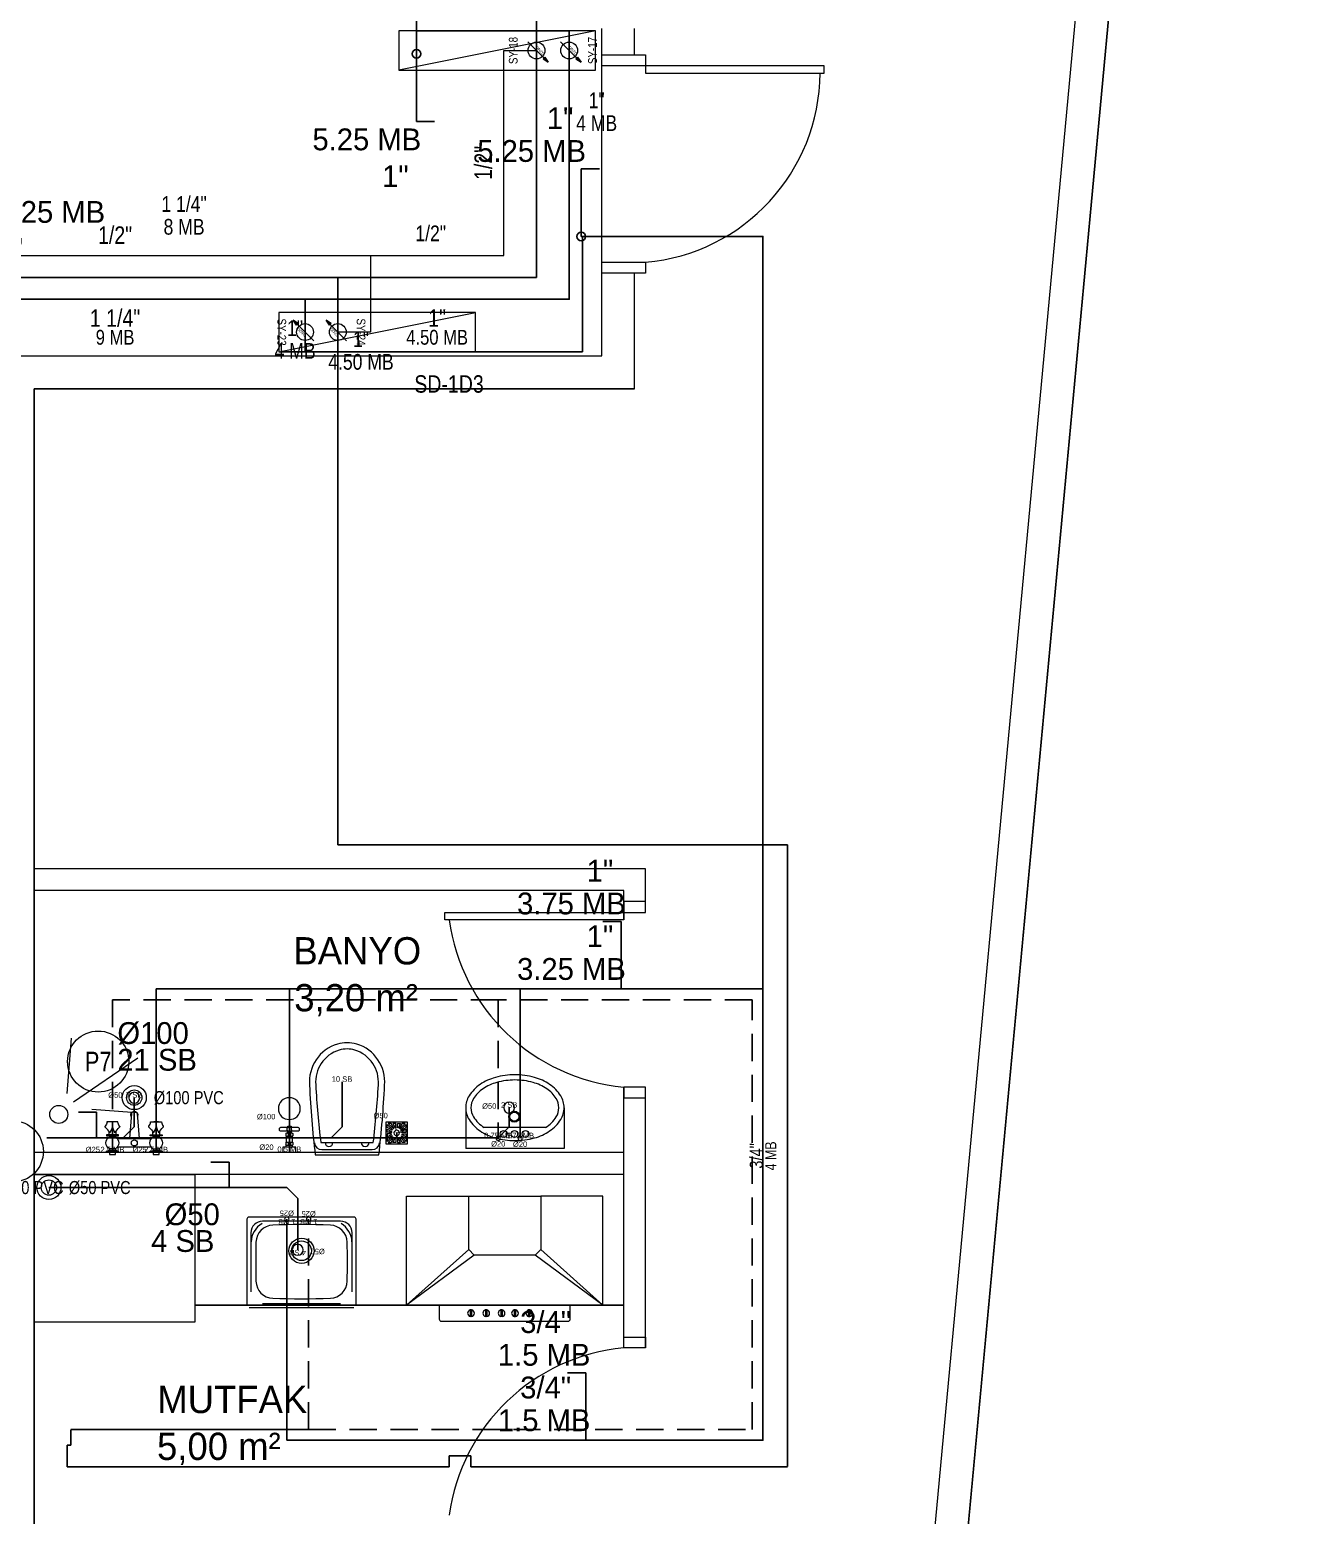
# Model space of a CAD drawing. Header units: centimetres. Extents: x 247996 to 315152, y -468471 to -440326.
# Drawn here: x 255921 to 256500, y -444762 to -444081 of the extents above; entities that cross this region are included whole.
import ezdxf
from ezdxf.enums import TextEntityAlignment as Align

# ---------------------------------------------------------------- set-up
doc = ezdxf.new("R2010")
doc.units = ezdxf.units.CM
doc.linetypes.add('0', pattern=[500, 500])
doc.linetypes.add('BASMA HATTI', pattern=[0.375, 0.25, -0.125])
for name, color, linetype in [('SCOTT-MD-YUK-BIRIMI', 7, 'CONTINUOUS'), ('SCOTT-MKDU0', 50, 'CONTINUOUS'), ('SCOTT-MTY-PISSU-KOLON', 211, 'Continuous'), ('SCOTT-MTY-PISSU-KOLONNO', 211, 'Continuous'), ('SCOTT-MTY-SAYAC', 3, 'Continuous'), ('SCOTT-MTY-SIRKULASYON-BORU', 31, 'Continuous'), ('SCOTT-MTY-TEFRIS', 15, 'CONTINUOUS'), ('SCOTT-MTY-VANA', 1, 'Continuous'), ('SCOTT-MTY-YUK-BIRIMI', 7, 'CONTINUOUS')]:
    doc.layers.add(name, color=color, linetype=linetype)
for name, color, linetype, lineweight in [('SCOTT-MTY-PISSU-BORU-TAVANDAN', 6, 'PISSU HATTI', 30), ('SCOTT-MTY-PISSU-CAP', 211, 'CONTINUOUS', 30), ('SCOTT-MTY-SICAKSU-BORU', 1, 'BASMA HATTI', 30), ('SCOTT-MTY-SOGUKSU-BORU', 5, '0', 30), ('SCOTT-MTY-TEMIZSU-CAP', 101, 'CONTINUOUS', 30)]:
    doc.layers.add(name, color=color, linetype=linetype, lineweight=lineweight)
doc.styles.add('CAP', font='wturkce.SHX', dxfattribs={"width": 0.65})
doc.styles.add('MtXpl_Comic_Sans_MS', font='comic.ttf')
doc.styles.add('MTY_CAP', font='wturkce.SHX', dxfattribs={"width": 0.65})
doc.styles.add('ROTAS', font='arial.ttf')
doc.linetypes.add('PISSU HATTI', pattern='A,0.5,0.5,["(",Standard,S=0.1,R=0,X=-0.01,Y=-0.036],-0.05', length=0.9)

# ---------------------------------------------------------------- blocks, each defined once
blk = doc.blocks.new('T-DOLAP')
blk.add_line((-45, -9), (45, 9))
blk.add_lwpolyline([(-45, -9), (45, -9), (45, 9), (-45, 9)], close=True)
blk = doc.blocks.new('MTY-SU SAYACI')
at = {"layer": 'SCOTT-MTY-VANA'}
blk.add_hatch(color=256, dxfattribs=at).paths.add_polyline_path([(9.8, 9.8), (5.6, 7), (7, 5.6)])
for p, q in [((-7.3, -7.3), (6.3, 6.3)), ((5.6, 7), (9.8, 9.8)), ((7, 5.6), (5.6, 7)), ((7, 5.6), (9.8, 9.8))]:
    blk.add_line(p, q, dxfattribs=at)
blk.add_circle((0, 0), 7, dxfattribs=at)
blk.add_attdef('CAP', (-2.3, -1.2), '', height=2.5, rotation=45, dxfattribs=at)
blk = doc.blocks.new('T-KOLON-P')
for radius in [5.5, 3.5]:
    blk.add_circle((0, 0), radius)
blk = doc.blocks.new('SUZGEC1')
at = {"layer": 'SCOTT-MTY-TEFRIS'}
blk.add_lwpolyline([(-5, -5), (-5, 5), (5, 5), (5, -5)], close=True, dxfattribs=at)
for points in [[(-4.33, 3.86), (-1.99, 1.52, 0.029484), (-2.15, 1.27), (-4.33, 2.48)], [(-2.48, 0.33), (-4.33, 0.33), (-4.33, 1.72), (-2.41, 0.65, 0.032775)], [(-3.86, 4.33), (-2.48, 4.33), (-1.27, 2.15, 0.029484), (-1.52, 1.99)], [(-0.65, 2.41, -0.032775), (-0.33, 2.48), (-0.33, 4.33), (-1.72, 4.33)], [(0.33, 2.48), (0.33, 4.33), (1.72, 4.33), (0.65, 2.41, 0.032775)], [(1.27, 2.15), (2.48, 4.33), (3.86, 4.33), (1.52, 1.99, 0.029484)], [(4.33, 3.86), (1.99, 1.52, -0.029484), (2.15, 1.27), (4.33, 2.48)], [(4.33, 0.33), (4.33, 1.72), (2.41, 0.65, -0.032775), (2.48, 0.33)], [(-2.48, -0.33), (-4.33, -0.33), (-4.33, -1.72), (-2.41, -0.65, -0.032775)], [(-4.33, -3.86), (-1.99, -1.52, -0.029484), (-2.15, -1.27), (-4.33, -2.48)], [(-3.86, -4.33), (-2.48, -4.33), (-1.27, -2.15, -0.029484), (-1.52, -1.99)], [(-0.33, -4.33), (-1.72, -4.33), (-0.65, -2.41, 0.032775), (-0.33, -2.48)], [(0.33, -2.48), (0.33, -4.33), (1.72, -4.33), (0.65, -2.41, -0.032775)], [(2.48, -4.33), (1.27, -2.15, 0.029484), (1.52, -1.99), (3.86, -4.33)], [(4.33, -2.48), (4.33, -3.86), (1.99, -1.52, 0.029484), (2.15, -1.27)], [(4.33, -0.33), (4.33, -1.72), (2.41, -0.65, 0.032775), (2.48, -0.33)]]:
    blk.add_lwpolyline(points, format="xyb", close=True, dxfattribs=at)
blk.add_circle((0, 0), 1.25, dxfattribs=at)
at = {"layer": 'SCOTT-MD-YUK-BIRIMI', "color": 6, "style": 'CAP'}
blk.add_attdef('PSCP', (4.29, 6.72), '', height=2.5, dxfattribs=at)
blk.add_attdef('PS', text='', height=2.5, dxfattribs=at).set_placement((0, 0), align=Align.CENTER)
blk = doc.blocks.new('EVIYE1')
at = {"layer": 'SCOTT-MTY-TEFRIS', "color": 6}
blk.add_circle((0, 15), 2.5, dxfattribs=at)
at = {"layer": 'SCOTT-MTY-TEFRIS', "color": 3, "ltscale": 10}
blk.add_circle((-5, 1), 1, dxfattribs=at)
at = {"layer": 'SCOTT-MTY-TEFRIS', "color": 1, "ltscale": 10}
blk.add_circle((5, 1), 1, dxfattribs=at)
at = {"layer": 'SCOTT-MD-YUK-BIRIMI', "color": 6, "style": 'CAP'}
blk.add_attdef('PS', text='', height=2.5, dxfattribs=at).set_placement((0, 15), align=Align.CENTER)
blk.add_attdef('PSCP', (6.08, 14.48), '', height=2.5, dxfattribs=at)
at = {"layer": 'SCOTT-MD-YUK-BIRIMI', "color": 3, "style": 'CAP'}
for tag, p in [('SO', (-5, 1)), ('SOCP', (-5, -2.99))]:
    blk.add_attdef(tag, text='', height=2.5, dxfattribs=at).set_placement(p, align=Align.CENTER)
at = {"layer": 'SCOTT-MD-YUK-BIRIMI', "color": 1, "style": 'CAP'}
for tag, p in [('SC', (5, 1)), ('SCCP', (5, -2.8))]:
    blk.add_attdef(tag, text='', height=2.5, dxfattribs=at).set_placement(p, align=Align.CENTER)
blk = doc.blocks.new('KLOZET1')
at = {"layer": 'SCOTT-MTY-TEFRIS', "color": 15}
blk.add_lwpolyline([(-3.88, 11.44, 0.414214), (-4.52, 10.8), (-4.52, 10.3, 0.414214), (-3.88, 9.66), (3.88, 9.66, 0.414214), (4.52, 10.3), (4.52, 10.8, 0.414214), (3.88, 11.44)], format="xyb", close=True, dxfattribs=at)
for points in [[(-1.61, 8.64), (-1.61, 7.54)], [(-1.21, 7.21), (-1.21, 4.8)], [(1.13, 8.88), (-1.06, 8.88)], [(-1.06, 7.3), (1.13, 7.3)], [(-0.51, 8.64), (-0.51, 7.54)], [(0.58, 8.64), (0.58, 7.54)], [(1.28, 4.8), (1.28, 5.24), (1.28, 7.21)], [(1.68, 8.64), (1.68, 7.54)], [(-1.61, 4.45), (-1.61, 3.35)], [(-1.35, 3.17), (-1.35, 2.32), (1.42, 2.32), (1.42, 3.17)], [(1.13, 4.69), (-1.06, 4.69)], [(-1.06, 3.11), (1.13, 3.11)], [(-0.51, 4.45), (-0.51, 3.35)], [(0.58, 4.45), (0.58, 3.35)], [(1.68, 4.45), (1.68, 3.35)]]:
    blk.add_lwpolyline(points, dxfattribs=at)
at = {"layer": 'SCOTT-MTY-TEFRIS', "color": 15, "elevation": 0}
for points in [[(-1, 10.3), (-1, 10.8, -0.414214), (-0.36, 11.44)], [(1, 10.3), (1, 10.8, 0.414214), (0.36, 11.44)]]:
    blk.add_lwpolyline(points, format="xyb", dxfattribs=at)
at = {"layer": 'SCOTT-MTY-TEFRIS', "color": 15}
for points in [[(-0.76, 11.45), (0.76, 11.45), (0.76, 11.98), (-0.76, 11.98)], [(-0.76, 8.88), (0.76, 8.88), (0.76, 9.66), (-0.76, 9.66)], [(3, 0), (-3, 0), (-3, 2.32), (3, 2.32)]]:
    blk.add_lwpolyline(points, close=True, dxfattribs=at)
at = {"layer": 'SCOTT-MTY-TEFRIS', "color": 6}
blk.add_circle((0, 20), 5, dxfattribs=at)
at = {"layer": 'SCOTT-MTY-TEFRIS', "color": 15}
for centre, radius, start, end in [((-1.06, 8.15), 0.734, 41.75917, 138.24096), ((-1.06, 8.03), 0.734, 221.7593, 318.24081), ((-0.36, 10.3, 0), 0.641, 179.99985, 270.00006), ((0.04, 8.15), 0.734, 41.75917, 138.24096), ((0.04, 8.03), 0.734, 221.7593, 318.24081), ((0.36, 10.3, 0), 0.641, 270.00006, 0), ((1.13, 8.15), 0.734, 41.75917, 138.24096), ((1.13, 8.03), 0.734, 221.7593, 318.24081), ((-1.06, 3.96), 0.734, 41.75917, 138.24096), ((-1.06, 3.84), 0.734, 221.7593, 318.24081), ((0.04, 3.96), 0.734, 41.75917, 138.24096), ((0.04, 3.84), 0.734, 221.7593, 318.24081), ((1.13, 3.96), 0.734, 41.75917, 138.24096), ((1.13, 3.84), 0.734, 221.7593, 318.24081)]:
    blk.add_arc(centre, radius, start, end, dxfattribs=at)
at = {"layer": 'SCOTT-MD-YUK-BIRIMI', "color": 6, "style": 'CAP'}
blk.add_attdef('PS', text='', height=2.5, dxfattribs=at).set_placement((0, 20), align=Align.CENTER)
blk.add_attdef('PSCP', (6.63, 15.09), '', height=2.5, dxfattribs=at)
at = {"layer": 'SCOTT-MD-YUK-BIRIMI', "color": 3, "style": 'CAP'}
blk.add_attdef('SO', text='', height=2.5, dxfattribs=at).set_placement((0, 0.13), align=Align.CENTER)
blk.add_attdef('SOCP', (7.43, 1.09), '', height=2.5, dxfattribs=at)
blk = doc.blocks.new('LAVABO1')
at = {"layer": 'SCOTT-MTY-TEFRIS', "color": 6}
blk.add_circle((0, 15), 2.5, dxfattribs=at)
at = {"layer": 'SCOTT-MTY-TEFRIS', "color": 3, "ltscale": 10}
blk.add_circle((-5, 1), 1, dxfattribs=at)
at = {"layer": 'SCOTT-MTY-TEFRIS', "color": 1, "ltscale": 10}
blk.add_circle((5, 1), 1, dxfattribs=at)
at = {"layer": 'SCOTT-MD-YUK-BIRIMI', "color": 6, "style": 'CAP'}
blk.add_attdef('PS', text='', height=2.5, dxfattribs=at).set_placement((0, 15), align=Align.CENTER)
blk.add_attdef('PSCP', (6.08, 14.48), '', height=2.5, dxfattribs=at)
at = {"layer": 'SCOTT-MD-YUK-BIRIMI', "color": 3, "style": 'CAP'}
for tag, p in [('SO', (-5, 1)), ('SOCP', (-5, -2.99))]:
    blk.add_attdef(tag, text='', height=2.5, dxfattribs=at).set_placement(p, align=Align.CENTER)
at = {"layer": 'SCOTT-MD-YUK-BIRIMI', "color": 1, "style": 'CAP'}
for tag, p in [('SC', (5, 1)), ('SCCP', (5, -2.8))]:
    blk.add_attdef(tag, text='', height=2.5, dxfattribs=at).set_placement(p, align=Align.CENTER)
blk = doc.blocks.new('DUS TEKNESI1')
at = {"layer": 'SCOTT-MTY-TEFRIS'}
for points in [[(-10, 13.89), (-10, 12.2, -0.146062), (-11.33, 8.88, 0.113221), (-13.28, 11.48, -0.416893), (-13.31, 11.96)], [(-6.69, 11.96, -0.17585), (-7.51, 13.89), (-12.49, 13.89, -0.17585), (-13.31, 11.96)], [(0, 18.37), (-0.63, 18.37, 0.391322), (-1.29, 17.76), (-2.2, 6.27)], [(0, 18.37), (0.63, 18.37, -0.391322), (1.29, 17.76), (2.2, 6.27)], [(6.69, 11.96, 0.17585), (7.51, 13.89), (12.49, 13.89, 0.17585), (13.31, 11.96)], [(10, 13.89), (10, 12.2, 0.146062), (11.33, 8.88, -0.113221), (13.28, 11.48)], [(-8.61, 6.88, -0.601952), (-8.61, 1.65), (-8.61, 0.83)], [(8.61, 6.88, 0.601952), (8.61, 1.65), (11.39, 1.65, 0.601952), (11.39, 6.88)], [(-12.77, 0.5), (-12.77, 0), (-10, 0), (-7.23, 0), (-7.23, 0.5, 0.153746), (-12.77, 0.5), (-10, 0.5), (-7.23, 0.5)], [(12.77, 0.5), (12.77, 0), (10, 0), (7.23, 0), (7.23, 0.5, -0.153746), (12.77, 0.5), (10, 0.5), (7.23, 0.5)]]:
    blk.add_lwpolyline(points, format="xyb", dxfattribs=at)
for points in [[(-12.77, 7.51), (-10, 7.51), (-7.23, 7.51), (-7.23, 8.01), (-10, 8.01), (-12.77, 8.01)], [(12.77, 7.51), (10, 7.51), (7.23, 7.51), (7.23, 8.01), (10, 8.01), (12.77, 8.01)], [(-8.61, 0), (-8.61, -1.03), (-11.39, -1.03), (-11.39, 0)], [(11.39, 0), (11.39, -1.03), (8.61, -1.03), (8.61, 0)]]:
    blk.add_lwpolyline(points, close=True, dxfattribs=at)
for points in [[(-11.64, 9.5), (-11.64, 8.01)], [(-11.39, 7.51), (-11.39, 6.88), (-8.61, 6.88)], [(-8.61, 7.51), (-8.61, 6.88)], [(-8.36, 9.5), (-8.36, 8.01)], [(8.36, 9.5), (8.36, 8.01)], [(11.39, 7.51), (11.39, 6.88), (8.61, 6.88)], [(8.61, 7.51), (8.61, 6.88)], [(11.64, 9.5), (11.64, 8.01)], [(-8.61, 1.65), (-11.39, 1.65), (-11.39, 0.83)], [(7.82, 6.27), (-7.82, 6.27)], [(-7.82, 2.27), (7.82, 2.27)], [(8.61, 1.65), (8.61, 0.83)], [(11.39, 1.65), (11.39, 0.83)]]:
    blk.add_lwpolyline(points, dxfattribs=at)
at = {"layer": 'SCOTT-MTY-TEFRIS', "color": 6}
blk.add_circle((0, 25), 2.5, dxfattribs=at)
at = {"layer": 'SCOTT-MTY-TEFRIS'}
for centre, radius, start, end in [((-9.99, 2.25), 11.85, 79.4131, 100.58675), ((0, 17.2), 1.6, 330.69749, 209.30263), ((9.99, 2.25), 11.85, 79.4131, 100.58675), ((-10, 4.27), 2.96, 117.90841, 242.09186), ((-3.77, 12.76), 6.25, 185.20803, 218.44761), ((-2.03, 5.93), 7.27, 130.25508, 156.09376), ((-6.95, 11.74), 0.344, 310.56547, 41.0891), ((6.95, 11.74), 0.344, 138.91075, 229.43465), ((2.03, 5.93), 7.27, 23.90632, 49.74465), ((3.77, 12.76), 6.25, 321.55251, 354.79208), ((13.05, 11.74), 0.344, 310.56547, 41.0891), ((0, 4.27), 1.37, 90.00021, 270.00006), ((0, 4.27), 1.37, 270.00006, 90.00021)]:
    blk.add_arc(centre, radius, start, end, dxfattribs=at)
at = {"layer": 'SCOTT-MD-YUK-BIRIMI', "color": 6, "style": 'CAP'}
blk.add_attdef('PS', text='', height=2.5, dxfattribs=at).set_placement((0, 25), align=Align.CENTER)
blk.add_attdef('PSCP', (5.6, 25), '', height=2.5, dxfattribs=at)
at = {"layer": 'SCOTT-MD-YUK-BIRIMI', "color": 3, "style": 'CAP'}
blk.add_attdef('SO', text='', height=2.5, dxfattribs=at).set_placement((-10, 0), align=Align.CENTER)
blk.add_attdef('SOCP', (-5.56, 0), '', height=2.5, dxfattribs=at)
at = {"layer": 'SCOTT-MD-YUK-BIRIMI', "color": 1, "style": 'CAP'}
blk.add_attdef('SC', text='', height=2.5, dxfattribs=at).set_placement((10, 0), align=Align.CENTER)
blk.add_attdef('SCCP', (15.92, 0), '', height=2.5, dxfattribs=at)
blk = doc.blocks.new('MTY-PIS SU CAP SB')
at = {"layer": 'SCOTT-MTY-PISSU-CAP'}
for p, q in [((0.833, 1.167), (0, 1.167)), ((0, 1.167), (0, 0))]:
    blk.add_line(p, q, dxfattribs=at)
at = {"layer": 'SCOTT-MTY-PISSU-CAP', "style": 'MTY_CAP', "width": 0.65}
blk.add_attdef('PSCP', text='', height=1, dxfattribs=at).set_placement((0.833, 1.79), align=Align.MIDDLE_LEFT)
at = {"layer": 'SCOTT-MTY-YUK-BIRIMI', "color": 211, "style": 'MTY_CAP', "width": 0.65}
blk.add_attdef('PS', text='', height=1, dxfattribs=at).set_placement((0.833, 0.566), align=Align.MIDDLE_LEFT)
blk = doc.blocks.new('MTY-TEMIZ SU CAP MB')
at = {"layer": 'SCOTT-MTY-TEMIZSU-CAP'}
for p, q in [((0.833, 3.096), (0, 3.096)), ((0, 3.096), (0, 0))]:
    blk.add_line(p, q, dxfattribs=at)
at = {"layer": 'SCOTT-MTY-TEMIZSU-CAP', "style": 'MTY_CAP', "width": 0.65}
for tag, p in [('SOCP', (0.833, 5.417)), ('SCCP', (0.833, 2.417))]:
    blk.add_attdef(tag, text='', height=1, dxfattribs=at).set_placement(p, align=Align.MIDDLE_LEFT)
at = {"layer": 'SCOTT-MTY-YUK-BIRIMI', "color": 101, "style": 'MTY_CAP', "width": 0.65}
for tag, p in [('SO', (0.833, 3.917)), ('SC', (0.833, 0.917))]:
    blk.add_attdef(tag, text='', height=1, dxfattribs=at).set_placement(p, align=Align.MIDDLE_LEFT)

msp = doc.modelspace()

# ---------------------------------------------------------------- linework, layer by layer
at = {"layer": 'SCOTT-MKDU0', "color": 8, "ltscale": 0.03}
for p, q in [((256112.81, -447327.49), (256500.06, -443160.12)), ((256500.06, -443160.12), (256112.81, -447327.49)), ((256385.49, -444230.95), (256485.05, -443159.51)), ((256182.95, -444098.04), (256182.95, -444080.95)), ((256182.95, -444230.95), (256182.95, -444080.95)), ((256197.95, -444093.04), (256197.95, -444080.95)), ((256182.95, -444230.95), (256182.95, -444188.04)), ((256197.95, -444245.95), (256197.95, -444193.04)), ((255058.88, -444230.95), (256182.95, -444230.95)), ((255592.95, -444230.95), (256182.95, -444230.95)), ((256296.68, -445186.67), (256385.49, -444230.95)), ((255922.95, -444245.95), (256197.95, -444245.95)), ((255922.95, -445186.67), (255922.95, -444245.95)), ((255922.95, -445186.67), (255922.95, -444245.95)), ((256197.95, -444245.95), (255922.95, -444245.95)), ((255922.95, -444465.95), (255922.95, -444245.95)), ((255922.95, -444355.95), (255922.95, -444245.95)), ((255922.95, -444245.95), (256032.95, -444245.95)), ((256197.95, -444245.95), (255922.95, -444245.95)), ((255922.95, -444245.95), (255922.95, -445186.67)), ((256182.95, -444245.95), (256197.95, -444245.95)), ((256202.95, -444465.95), (255922.95, -444465.95)), ((256202.95, -444485.95), (256202.95, -444465.95)), ((256192.95, -444475.95), (255922.95, -444475.95)), ((256192.95, -444489.26), (256192.95, -444475.95)), ((256192.95, -444489.26), (256192.95, -444475.95)), ((255938.13, -444568.87), (255940.09, -444543.5)), ((255940.92, -444572.76), (255970.49, -444552.56)), ((256192.95, -444685.49), (256192.95, -444565.95)), ((256192.95, -444585.95), (256192.95, -444565.95)), ((256202.95, -444685.49), (256202.95, -444565.95)), ((255949.34, -444576.01), (255967.71, -444577.43)), ((256120.6, -444575.41), (256120.6, -444594.06)), ((256165.63, -444575.41), (256165.63, -444594.06)), ((256157.17, -444584.43), (256129.06, -444584.43)), ((256192.95, -444595.95), (255922.95, -444595.95)), ((256165.63, -444594.06), (256120.6, -444594.06)), ((256192.95, -444605.95), (255922.95, -444605.95)), ((255922.95, -444605.95), (255996.57, -444605.95)), ((255922.95, -444673.64), (255922.95, -444605.95)), ((255996.57, -444605.95), (255996.57, -444673.64)), ((256093.46, -444615.96), (256121.96, -444615.96)), ((256093.46, -444665.96), (256093.46, -444615.96)), ((256183.46, -444615.96), (256154.96, -444615.96)), ((256183.46, -444665.96), (256183.46, -444615.96)), ((256020.4, -444626.55), (256020.4, -444665.97)), ((256069.4, -444625.55), (256021.4, -444625.55)), ((256063.25, -444627.4), (256027.55, -444627.4)), ((256070.4, -444665.97), (256070.4, -444626.55)), ((256022.25, -444632.7), (256022.25, -444659.82)), ((256068.55, -444659.82), (256068.55, -444632.7)), ((256093.46, -444665.96), (256121.96, -444640.46)), ((256124.46, -444642.96), (256093.46, -444665.96)), ((256183.46, -444665.96), (256152.46, -444642.96)), ((256154.96, -444640.46), (256183.46, -444665.96)), ((256027.55, -444665.12), (256063.25, -444665.12)), ((256192.95, -444665.95), (255996.57, -444665.95)), ((255996.57, -444665.95), (256192.95, -444665.95)), ((255996.57, -444665.95), (256192.95, -444665.95)), ((256021.4, -444666.97), (256069.4, -444666.97)), ((256093.46, -444665.96), (256183.46, -444665.96)), ((256108.47, -444665.96), (256108.47, -444672.26)), ((256122.67, -444668.01), (256122.67, -444670.59)), ((256123.29, -444668.01), (256122.67, -444668.01)), ((256122.67, -444670.59), (256122.67, -444671.1)), ((256123.29, -444671.1), (256122.67, -444671.1)), ((256123.29, -444668.01), (256123.29, -444670.59)), ((256123.29, -444670.59), (256123.29, -444671.09)), ((256129.67, -444668.01), (256129.67, -444670.59)), ((256130.28, -444668.01), (256129.67, -444668.01)), ((256129.67, -444670.59), (256129.67, -444671.1)), ((256130.28, -444671.1), (256129.67, -444671.1)), ((256130.28, -444668.01), (256130.28, -444670.59)), ((256130.28, -444670.59), (256130.28, -444671.09)), ((256136.66, -444668.01), (256136.66, -444670.59)), ((256137.28, -444668.01), (256136.66, -444668.01)), ((256136.66, -444670.59), (256136.66, -444671.1)), ((256137.28, -444671.1), (256136.66, -444671.1)), ((256137.28, -444668.01), (256137.28, -444670.59)), ((256137.28, -444670.59), (256137.28, -444671.1)), ((256142.81, -444668.01), (256142.81, -444670.59)), ((256143.43, -444668.01), (256142.81, -444668.01)), ((256142.81, -444670.59), (256142.81, -444671.1)), ((256142.81, -444671.1), (256143.43, -444671.1)), ((256143.43, -444668.01), (256143.43, -444670.59)), ((256143.43, -444670.59), (256143.43, -444671.1)), ((256149.39, -444668.01), (256149.39, -444670.59)), ((256150.01, -444668.01), (256149.39, -444668.01)), ((256149.39, -444670.59), (256149.39, -444671.1)), ((256149.39, -444671.1), (256150.01, -444671.1)), ((256150.01, -444668.01), (256150.01, -444670.59)), ((256150.01, -444670.59), (256150.01, -444671.1)), ((256168.47, -444672.26), (256168.47, -444665.96)), ((255996.57, -444673.64), (255922.95, -444673.64)), ((256109.47, -444673.26), (256167.47, -444673.26))]:
    msp.add_line(p, q, dxfattribs=at)
for points in [[(256182.95, -444098.04), (256182.95, -444093.04), (256202.95, -444093.04), (256202.95, -444098.04), (256182.95, -444098.04)], [(256182.95, -444098.04), (256182.95, -444093.04), (256202.95, -444093.04), (256202.95, -444098.04), (256182.95, -444098.04)], [(256182.95, -444098.04), (256182.95, -444093.04), (256202.95, -444093.04), (256202.95, -444098.04), (256182.95, -444098.04)], [(256182.95, -444193.04), (256182.95, -444188.04), (256202.95, -444188.04), (256202.95, -444193.04), (256182.95, -444193.04)], [(256182.95, -444193.04), (256182.95, -444188.04), (256202.95, -444188.04), (256202.95, -444193.04), (256182.95, -444193.04)], [(256182.95, -444193.04), (256182.95, -444188.04), (256202.95, -444188.04), (256202.95, -444193.04), (256182.95, -444193.04)], [(256202.95, -444485.95), (256202.95, -444480.95), (256192.95, -444480.95), (256192.95, -444485.95), (256202.95, -444485.95)], [(256202.95, -444570.95), (256202.95, -444565.95), (256192.95, -444565.95), (256192.95, -444570.95), (256202.95, -444570.95)], [(256202.95, -444680.49), (256202.95, -444685.49), (256192.95, -444685.49), (256192.95, -444680.49), (256202.95, -444680.49)]]:
    msp.add_lwpolyline(points, dxfattribs=at)
for points in [[(256202.95, -444098.04), (256202.95, -444101.36), (256284.82, -444101.36), (256284.82, -444098.04)], [(256202.95, -444098.04), (256202.95, -444101.36), (256284.82, -444101.36), (256284.82, -444098.04)], [(256202.95, -444098.04), (256202.95, -444101.36), (256284.82, -444101.36), (256284.82, -444098.04)], [(256192.95, -444485.95), (256192.95, -444489.26), (256111.08, -444489.26), (256111.08, -444485.95)]]:
    msp.add_lwpolyline(points, close=True, dxfattribs=at)
for points in [[(256080.83, -444596.99, 0.01664), (256083.45, -444565.15, 0.351622), (256070.66, -444546.24, 0.068714), (256066.24, -444545.63, 0.068714), (256061.82, -444546.24, 0.351622), (256049.03, -444565.15, 0.01664), (256051.65, -444596.99)], [(256078.26, -444591.42, 0.016866), (256080.57, -444564.96, 0.351778), (256069.85, -444549, 0.068022), (256066.24, -444548.51, 0.068022), (256062.63, -444549, 0.351778), (256051.91, -444564.96, 0.016866), (256054.22, -444591.42)]]:
    msp.add_lwpolyline(points, format="xyb", close=True, dxfattribs=at)
msp.add_lwpolyline([(256051.37, -444591.54, 0.389191), (256054.72, -444594.61), (256066.24, -444594.61), (256077.76, -444594.61, 0.389191), (256081.11, -444591.54, 0.389191)], format="xyb", dxfattribs=at)
for centre, radius in [((255934.22, -444578.52, 51), 4.14), ((256142.87, -444579.52), 2.52), ((256142.87, -444579.52), 2.12), ((256138, -444587.46), 1.56), ((256142.92, -444587.46), 1.56), ((256147.96, -444587.46), 1.56)]:
    msp.add_circle(centre, radius, dxfattribs=at)
for centre, radius, start, end in [((256195.29, -444100.79), 87.59, 275.01909, 359.63134), ((256195.29, -444100.79), 87.59, 275.01909, 359.63134), ((256195.29, -444100.79), 87.59, 275.01909, 359.63134), ((256201.18, -444477.38), 88.95, 187.67474, 264.69191), ((256140.6, -444584.74), 24.08, 105.51757, 123.83466), ((256143.12, -444593.79), 33.47, 90, 105.51757), ((256143.12, -444593.79), 31.07, 90, 105.51757), ((256143.12, -444593.79), 33.47, 74.48243, 90), ((256143.12, -444593.79), 31.07, 74.48243, 90), ((256145.63, -444584.74), 24.08, 56.16534, 74.48243), ((256130.93, -444575.41), 10.33, 148.28659, 180), ((256136.77, -444579.02), 17.19, 123.83466, 148.28659), ((256136.77, -444579.02), 14.8, 123.83466, 148.28659), ((256140.6, -444584.74), 21.68, 105.51757, 123.83466), ((256145.63, -444584.74), 21.68, 56.16534, 74.48243), ((256149.46, -444579.02), 14.8, 31.71341, 56.16534), ((256149.46, -444579.02), 17.19, 31.71341, 56.16534), ((256155.3, -444575.41), 10.33, 0, 31.71341), ((256130.93, -444575.41), 10.33, 180, 211.71341), ((256130.93, -444575.41), 7.93, 148.28659, 180), ((256130.93, -444575.41), 7.93, 180, 211.71341), ((256155.3, -444575.41), 7.93, 0, 31.71341), ((256155.3, -444575.41), 7.93, 328.28659, 0), ((256155.3, -444575.41), 10.33, 328.28659, 0), ((256136.77, -444571.8), 17.19, 211.71341, 236.16534), ((256136.77, -444571.8), 14.8, 211.71341, 238.62326), ((256149.46, -444571.8), 14.8, 301.37674, 328.28659), ((256149.46, -444571.8), 17.19, 303.83466, 328.28659), ((256140.6, -444566.08), 24.08, 236.16534, 254.48243), ((256143.12, -444557.03), 33.47, 254.48243, 270), ((256143.12, -444557.03), 33.47, 270, 285.51757), ((256145.63, -444566.08), 24.08, 285.51757, 303.83466), ((256057.94, -444591.42), 1.78, 180, 0), ((256074.54, -444591.42), 1.78, 180, 0), ((256123.01, -444669.57), 1.54, 102.62331, 257.3765), ((256123.01, -444669.57), 1.54, 280.53795, 79.42462), ((256130, -444669.57), 1.54, 102.62331, 257.3765), ((256130, -444669.57), 1.54, 280.53795, 79.42462), ((256136.99, -444669.57), 1.54, 102.62331, 257.3765), ((256136.99, -444669.57), 1.54, 280.53795, 79.42462), ((256143.15, -444669.57), 1.54, 102.62331, 257.3765), ((256143.15, -444669.57), 1.54, 280.53795, 79.42462), ((256149.73, -444669.57), 1.54, 102.62331, 257.3765), ((256149.73, -444669.57), 1.54, 280.53795, 79.42462), ((256109.47, -444672.26), 1, 180, 270), ((256167.47, -444672.26), 1, 270, 0), ((256201.18, -444774.05), 88.95, 95.30809, 172.32526)]:
    msp.add_arc(centre, radius, start, end, dxfattribs=at)
for centre, major_axis, start_param, end_param in [((256021.4, -444626.55), (-0.707, 0.707), -0.785398, 0.785398), ((256027.55, -444632.7), (-3.75, 3.75), -0.785398, 0.785398), ((256032.4, -444637.22), (-7.14, 7.14), -0.258001, 0.758428), ((256032.52, -444637.23), (5.66, 5.66), 0.825137, 2.329224), ((256045.4, -444961.22), (-332.25, 0), 4.67265, 4.752129), ((256058.28, -444637.23), (5.66, 5.66), 5.524757, 7.028844), ((256063.25, -444632.7), (3.75, 3.75), 5.497787, 7.068583), ((256058.4, -444637.22), (7.14, 7.14), 5.524757, 6.541187), ((256069.4, -444626.55), (-0.707, 0.707), 3.926991, 5.497787), ((256356.65, -444645.97), (-234.94, 234.94), 0.758428, 0.812368), ((256045.4, -444640.97), (4.07, 4.07), 3.926991, 10.210176), ((256045.4, -444640.97), (3.18, 3.18), 3.926991, 10.210176), ((255734.15, -444645.97), (234.94, 234.94), 5.470817, 5.524757), ((256032.52, -444654.72), (-5.66, 5.66), 0.812368, 2.316455), ((256058.28, -444654.72), (-5.66, 5.66), 2.395934, 3.900021), ((256045.4, -444330.72), (-332.25, 0), 1.531058, 1.610536)]:
    msp.add_ellipse(centre, major_axis=major_axis, ratio=1, start_param=start_param, end_param=end_param, dxfattribs=at)
at = {"layer": 'SCOTT-MKDU0', "color": 8, "ltscale": 0.03, "invisible_edges": 4}
for points in [[(256121.96, -444615.96), (256154.96, -444615.96), (256154.96, -444640.46), (256121.96, -444640.46)], [(256152.46, -444642.96), (256124.46, -444642.96), (256121.96, -444640.46), (256154.96, -444640.46)]]:
    msp.add_3dface(points, dxfattribs=at)
at = {"layer": 'SCOTT-MTY-PISSU-BORU-TAVANDAN', "ltscale": 50}
for points in [[(256058.93, -444589.17), (256063.93, -444584.17), (256063.93, -444563.55)], [(255963.78, -444589.17), (255968.78, -444584.17), (255968.78, -444570.84)], [(256135.49, -444589.17), (256140.49, -444584.17), (256140.49, -444575.39)], [(255928.77, -444589.17), (255963.78, -444589.17)], [(255963.78, -444589.17), (256058.93, -444589.17)], [(256058.93, -444589.17), (256088.99, -444589.17)], [(256088.99, -444589.17), (256088.99, -444586.99)], [(256088.99, -444589.17), (256135.49, -444589.17)], [(255929.66, -444611.99), (256038.66, -444611.99)], [(256038.66, -444611.99), (256043.66, -444616.99), (256043.66, -444640.55)]]:
    msp.add_lwpolyline(points, dxfattribs=at)
at = {"layer": 'SCOTT-MTY-PISSU-KOLONNO'}
for centre in [(255952.26, -444554.27), (255913.16, -444595.47)]:
    msp.add_circle(centre, 14, dxfattribs=at)
at = {"layer": 'SCOTT-MTY-SICAKSU-BORU'}
for points in [[(256153, -444082), (256153, -443968), (256155, -443968), (256025, -443968), (256025, -443598), (256430, -443598), (256430, -443608), (256427.68, -443608), (256427.68, -443612.21)], [(256153, -444100), (256153, -444082)], [(256062, -444195), (256153, -444195), (256153, -444100)], [(255858, -444195), (256062, -444195)], [(256062, -444195), (256062, -444211)], [(256062, -444211), (256062, -444229)], [(256062, -444229), (256062, -444455), (256268, -444455), (256268, -444740), (256123, -444740), (256123, -444735), (256113, -444735), (256113, -444740), (255938, -444740), (255938, -444730), (255939.78, -444730), (255939.78, -444722.79)], [(255939.78, -444722.79), (256048.66, -444722.79)]]:
    msp.add_lwpolyline(points, dxfattribs=at)
at = {"layer": 'SCOTT-MTY-SICAKSU-BORU', "ltscale": 50}
for points in [[(255958.78, -444526.01), (255958.78, -444595.84)], [(256135.49, -444526.01), (255958.78, -444526.01)], [(256048.66, -444722.79), (256251.73, -444722.79), (256251.73, -444526.01), (256135.49, -444526.01)], [(256135.49, -444526.01), (256135.49, -444589.39)], [(256048.66, -444722.79), (256048.66, -444626.55)]]:
    msp.add_lwpolyline(points, dxfattribs=at)
at = {"layer": 'SCOTT-MTY-SIRKULASYON-BORU'}
for points in [[(256138, -444100), (256138, -444091), (256153, -444091)], [(256077, -444185), (256138, -444185), (256138, -444100)], [(255843, -444185), (256077, -444185)], [(256077, -444185), (256077, -444211)], [(256077, -444211), (256077, -444220), (256062, -444220)]]:
    msp.add_lwpolyline(points, dxfattribs=at)
at = {"layer": 'SCOTT-MTY-SOGUKSU-BORU', "ltscale": 50}
for points in [[(256098.03, -443799.52), (256098.03, -443870.33), (256098.03, -443870.33), (256098.03, -444025.14), (256098.03, -444025.14), (256098.03, -444092.55)], [(256038.66, -444727.79), (256256.73, -444727.79), (256256.73, -444176.21), (256173.51, -444176.21)], [(255978.78, -444521.01), (255978.78, -444595.84)], [(256039.82, -444521.01), (255978.78, -444521.01)], [(256039.82, -444521.01), (256039.82, -444595.71)], [(256145.49, -444521.01), (256039.82, -444521.01)], [(256145.49, -444521.01), (256145.49, -444589.39)], [(256256.73, -444521.01), (256145.49, -444521.01)], [(256038.66, -444727.79), (256038.66, -444626.55)]]:
    msp.add_lwpolyline(points, dxfattribs=at)
at = {"layer": 'SCOTT-MTY-SOGUKSU-BORU'}
for points in [[(256168, -444082), (256098.03, -444082)], [(256168, -444100), (256168, -444082)], [(256047, -444205), (256168, -444205), (256168, -444100)], [(256047, -444229), (256038, -444229), (256174, -444229), (256174, -444176)], [(255873, -444205), (256047, -444205)], [(256047, -444205), (256047, -444211)], [(256047, -444211), (256047, -444229)]]:
    msp.add_lwpolyline(points, dxfattribs=at)
at = {"layer": 'SCOTT-MTY-SOGUKSU-BORU', "ltscale": 50}
for centre in [(256098.03, -444092.55), (256173.51, -444176.21), (256173.51, -444176.21)]:
    msp.add_circle(centre, 2, dxfattribs=at)

# ---------------------------------------------------------------- block references
at = {"layer": 'SCOTT-MTY-PISSU-CAP'}
ref = msp.add_blockref('MTY-PIS SU CAP SB', (255951.54, -444589.17), dxfattribs=dict(at, xscale=-10, yscale=10))
ref.add_attrib('PSCP', '%%C100', dxfattribs={"height": 10, "style": 'MTY_CAP'}).set_placement((255961.05, -444541.21), align=Align.MIDDLE_LEFT)
ref.add_attrib('PS', '21 SB', dxfattribs={"layer": 'SCOTT-MTY-YUK-BIRIMI', "height": 10, "style": 'MTY_CAP'}).set_placement((255961.05, -444553.45), align=Align.MIDDLE_LEFT)
ref = msp.add_blockref('MTY-PIS SU CAP SB', (256012.22, -444611.99), dxfattribs=dict(at, xscale=-10, yscale=10))
ref.add_attrib('PSCP', '%%C50', dxfattribs={"height": 10, "style": 'MTY_CAP'}).set_placement((255982.69, -444624.25), align=Align.MIDDLE_LEFT)
ref.add_attrib('PS', '4 SB', dxfattribs={"layer": 'SCOTT-MTY-YUK-BIRIMI', "height": 10, "style": 'MTY_CAP'}).set_placement((255976.5, -444636.49), align=Align.MIDDLE_LEFT)
at = {"layer": 'SCOTT-MTY-PISSU-KOLON'}
for p in [(255968.8, -444570.8), (255929.7, -444612)]:
    msp.add_blockref('T-KOLON-P', p, dxfattribs=at)
at = {"layer": 'SCOTT-MTY-SAYAC', "rotation": 180}
msp.add_blockref('T-DOLAP', (256135, -444091), dxfattribs=at)
at = {"layer": 'SCOTT-MTY-SAYAC'}
ref = msp.add_blockref('MTY-SU SAYACI', (256153, -444091), dxfattribs=dict(at, xscale=0.55, yscale=0.55, rotation=270))
ref.add_attrib('CAP', 'DN20', (256152.37, -444089.74), dxfattribs={"height": 1.375, "rotation": 315})
ref = msp.add_blockref('MTY-SU SAYACI', (256168, -444091), dxfattribs=dict(at, xscale=0.55, yscale=0.55, rotation=270))
ref.add_attrib('CAP', 'DN20', (256167.37, -444089.74), dxfattribs={"height": 1.375, "rotation": 315})
msp.add_blockref('T-DOLAP', (256080, -444220), dxfattribs=at)
ref = msp.add_blockref('MTY-SU SAYACI', (256047, -444220), dxfattribs=dict(at, xscale=0.55, yscale=0.55, rotation=90))
ref.add_attrib('CAP', 'DN20', (256047.63, -444221.26), dxfattribs={"height": 1.375, "rotation": 135})
ref = msp.add_blockref('MTY-SU SAYACI', (256062, -444220), dxfattribs=dict(at, xscale=0.55, yscale=0.55, rotation=90))
ref.add_attrib('CAP', 'DN20', (256062.63, -444221.26), dxfattribs={"height": 1.375, "rotation": 135})
at = {"layer": 'SCOTT-MTY-TEMIZSU-CAP'}
ref = msp.add_blockref('MTY-TEMIZ SU CAP MB', (256098.03, -444092.55), dxfattribs=dict(at, xscale=-10, yscale=10, rotation=180))
ref.add_attrib('SO', '5.25 MB', dxfattribs={"layer": 'SCOTT-MTY-YUK-BIRIMI', "height": 10, "style": 'MTY_CAP'}).set_placement((256050.39, -444131.72), align=Align.MIDDLE_LEFT)
ref.add_attrib('SOCP', '1"', dxfattribs={"height": 10, "style": 'MTY_CAP'}).set_placement((256082.27, -444148.62), align=Align.MIDDLE_LEFT)
ref = msp.add_blockref('MTY-TEMIZ SU CAP MB', (256173.51, -444176.21), dxfattribs=dict(at, xscale=10, yscale=10))
ref.add_attrib('SO', '5.25 MB', dxfattribs={"layer": 'SCOTT-MTY-YUK-BIRIMI', "height": 10, "style": 'MTY_CAP'}).set_placement((256125.87, -444137.04), align=Align.MIDDLE_LEFT)
ref.add_attrib('SOCP', '1"', dxfattribs={"height": 10, "style": 'MTY_CAP'}).set_placement((256157.75, -444122.04), align=Align.MIDDLE_LEFT)
ref = msp.add_blockref('MTY-TEMIZ SU CAP MB', (255897.32, -444125.79), dxfattribs=dict(at, xscale=-10, yscale=10, rotation=180))
ref.add_attrib('SO', '5.25 MB', dxfattribs={"layer": 'SCOTT-MTY-YUK-BIRIMI', "height": 10, "style": 'MTY_CAP'}).set_placement((255905.65, -444164.96), align=Align.MIDDLE_LEFT)
ref.add_attrib('SOCP', '1"', dxfattribs={"height": 10, "style": 'MTY_CAP'}).set_placement((255905.65, -444181.86), align=Align.MIDDLE_LEFT)
ref = msp.add_blockref('MTY-TEMIZ SU CAP MB', (256191.75, -444521.01), dxfattribs=dict(at, xscale=-10, yscale=10))
ref.add_attrib('SCCP', '1"', dxfattribs={"height": 10, "style": 'MTY_CAP'}).set_placement((256175.99, -444496.84), align=Align.MIDDLE_LEFT)
ref.add_attrib('SC', '3.25 MB', dxfattribs={"layer": 'SCOTT-MTY-YUK-BIRIMI', "height": 10, "style": 'MTY_CAP'}).set_placement((256144.11, -444511.84), align=Align.MIDDLE_LEFT)
ref.add_attrib('SO', '3.75 MB', dxfattribs={"layer": 'SCOTT-MTY-YUK-BIRIMI', "height": 10, "style": 'MTY_CAP'}).set_placement((256144.11, -444481.84), align=Align.MIDDLE_LEFT)
ref.add_attrib('SOCP', '1"', dxfattribs={"height": 10, "style": 'MTY_CAP'}).set_placement((256175.99, -444466.84), align=Align.MIDDLE_LEFT)
ref = msp.add_blockref('MTY-TEMIZ SU CAP MB', (256175.54, -444727.79), dxfattribs=dict(at, xscale=-10, yscale=10))
ref.add_attrib('SCCP', '3/4"', dxfattribs={"height": 10, "style": 'MTY_CAP'}).set_placement((256145.54, -444703.63), align=Align.MIDDLE_LEFT)
ref.add_attrib('SC', '1.5 MB', dxfattribs={"layer": 'SCOTT-MTY-YUK-BIRIMI', "height": 10, "style": 'MTY_CAP'}).set_placement((256135.33, -444718.63), align=Align.MIDDLE_LEFT)
ref.add_attrib('SO', '1.5 MB', dxfattribs={"layer": 'SCOTT-MTY-YUK-BIRIMI', "height": 10, "style": 'MTY_CAP'}).set_placement((256135.33, -444688.63), align=Align.MIDDLE_LEFT)
ref.add_attrib('SOCP', '3/4"', dxfattribs={"height": 10, "style": 'MTY_CAP'}).set_placement((256145.54, -444673.63), align=Align.MIDDLE_LEFT)
at = {"layer": 'SCOTT-MTY-VANA'}
ref = msp.add_blockref('KLOZET1', (256039.82, -444595.84), dxfattribs=dict(at, xscale=-1))
ref.add_attrib('SO', '0.5 MB', dxfattribs={"layer": 'SCOTT-MD-YUK-BIRIMI', "height": 2.5, "style": 'CAP'}).set_placement((256039.82, -444595.71), align=Align.CENTER)
ref.add_attrib('PS', '10 SB', dxfattribs={"layer": 'SCOTT-MD-YUK-BIRIMI', "height": 2.5, "style": 'CAP'}).set_placement((256063.93, -444563.55), align=Align.CENTER)
ref.add_attrib('PSCP', '%%C100', (256024.98, -444580.75), dxfattribs={"layer": 'SCOTT-MD-YUK-BIRIMI', "height": 2.5, "style": 'CAP'})
ref.add_attrib('SOCP', '%%C20', (256026.08, -444594.75), dxfattribs={"layer": 'SCOTT-MD-YUK-BIRIMI', "height": 2.5, "style": 'CAP'})
ref = msp.add_blockref('DUS TEKNESI1', (255968.78, -444595.84), dxfattribs=dict(at, xscale=-1))
ref.add_attrib('SO', '2.5 MB', dxfattribs={"layer": 'SCOTT-MD-YUK-BIRIMI', "height": 2.5, "style": 'CAP'}).set_placement((255978.78, -444595.84), align=Align.CENTER)
ref.add_attrib('SC', '2.5 MB', dxfattribs={"layer": 'SCOTT-MD-YUK-BIRIMI', "height": 2.5, "style": 'CAP'}).set_placement((255958.78, -444595.84), align=Align.CENTER)
ref.add_attrib('PS', '7 SB', dxfattribs={"layer": 'SCOTT-MD-YUK-BIRIMI', "height": 2.5, "style": 'CAP'}).set_placement((255968.78, -444570.84), align=Align.CENTER)
ref.add_attrib('PSCP', '%%C50', (255956.87, -444570.84), dxfattribs={"layer": 'SCOTT-MD-YUK-BIRIMI', "height": 2.5, "style": 'CAP'})
ref.add_attrib('SCCP', '%%C25', (255946.55, -444595.84), dxfattribs={"layer": 'SCOTT-MD-YUK-BIRIMI', "height": 2.5, "style": 'CAP'})
ref.add_attrib('SOCP', '%%C25', (255968.03, -444595.84), dxfattribs={"layer": 'SCOTT-MD-YUK-BIRIMI', "height": 2.5, "style": 'CAP'})
ref = msp.add_blockref('LAVABO1', (256140.49, -444590.39), dxfattribs=dict(at, xscale=-1))
ref.add_attrib('SC', '0.75 MB', dxfattribs={"layer": 'SCOTT-MD-YUK-BIRIMI', "height": 2.5, "style": 'CAP'}).set_placement((256135.49, -444589.39), align=Align.CENTER)
ref.add_attrib('SO', '0.75 MB', dxfattribs={"layer": 'SCOTT-MD-YUK-BIRIMI', "height": 2.5, "style": 'CAP'}).set_placement((256145.49, -444589.39), align=Align.CENTER)
ref.add_attrib('PS', '2 SB', dxfattribs={"layer": 'SCOTT-MD-YUK-BIRIMI', "height": 2.5, "style": 'CAP'}).set_placement((256140.49, -444575.39), align=Align.CENTER)
ref.add_attrib('SCCP', '%%C20', dxfattribs={"layer": 'SCOTT-MD-YUK-BIRIMI', "height": 2.5, "style": 'CAP'}).set_placement((256135.49, -444593.19), align=Align.CENTER)
ref.add_attrib('PSCP', '%%C50', (256128.1, -444575.91), dxfattribs={"layer": 'SCOTT-MD-YUK-BIRIMI', "height": 2.5, "style": 'CAP'})
ref.add_attrib('SOCP', '%%C20', dxfattribs={"layer": 'SCOTT-MD-YUK-BIRIMI', "height": 2.5, "style": 'CAP'}).set_placement((256145.49, -444593.39), align=Align.CENTER)
ref = msp.add_blockref('SUZGEC1', (256088.99, -444586.99), dxfattribs=dict(at, xscale=-1))
ref.add_attrib('PS', '2 SB', dxfattribs={"layer": 'SCOTT-MD-YUK-BIRIMI', "color": 6, "height": 2.5, "style": 'CAP'}).set_placement((256088.99, -444586.99), align=Align.CENTER)
ref.add_attrib('PSCP', '%%C50', (256078.39, -444580.27), dxfattribs={"layer": 'SCOTT-MD-YUK-BIRIMI', "color": 6, "height": 2.5, "style": 'CAP'})
ref = msp.add_blockref('EVIYE1', (256043.66, -444625.55), dxfattribs=dict(at, xscale=-1, rotation=180))
ref.add_attrib('SC', '1 MB', dxfattribs={"layer": 'SCOTT-MD-YUK-BIRIMI', "height": 2.5, "rotation": 180, "style": 'CAP'}).set_placement((256048.66, -444626.55), align=Align.CENTER)
ref.add_attrib('SO', '1 MB', dxfattribs={"layer": 'SCOTT-MD-YUK-BIRIMI', "height": 2.5, "rotation": 180, "style": 'CAP'}).set_placement((256038.66, -444626.55), align=Align.CENTER)
ref.add_attrib('PS', '4 SB', dxfattribs={"layer": 'SCOTT-MD-YUK-BIRIMI', "height": 2.5, "rotation": 180, "style": 'CAP'}).set_placement((256043.66, -444640.55), align=Align.CENTER)
ref.add_attrib('SCCP', '%%C25', dxfattribs={"layer": 'SCOTT-MD-YUK-BIRIMI', "height": 2.5, "rotation": 180, "style": 'CAP'}).set_placement((256048.66, -444622.75), align=Align.CENTER)
ref.add_attrib('PSCP', '%%C50', (256056.06, -444640.03), dxfattribs={"layer": 'SCOTT-MD-YUK-BIRIMI', "height": 2.5, "rotation": 180, "style": 'CAP'})
ref.add_attrib('SOCP', '%%C25', dxfattribs={"layer": 'SCOTT-MD-YUK-BIRIMI', "height": 2.5, "rotation": 180, "style": 'CAP'}).set_placement((256038.66, -444622.55), align=Align.CENTER)

# ---------------------------------------------------------------- texts
at = {"layer": 'SCOTT-MKDU0', "color": 8, "ltscale": 0.03, "style": 'MtXpl_Comic_Sans_MS'}
for s, p in [('BANYO', (256041.67, -444509.77)), ('3,20 m²', (256042.05, -444531.26)), ('MUTFAK', (255979.32, -444715.35)), ('5,00 m²', (255979.2, -444736.83))]:
    msp.add_text(s, height=12.5, rotation=360, dxfattribs=at).set_placement(p)
at = {"layer": 'SCOTT-MTY-PISSU-CAP', "style": 'ROTAS', "width": 0.8}
for s, p in [('Ø100 PVC', (255993.74, -444570.8)), ('Ø50 PVC', (255922.26, -444612)), ('Ø50 PVC', (255952.96, -444612))]:
    msp.add_text(s, height=6, dxfattribs=at).set_placement(p, align=Align.MIDDLE_CENTER)
at = {"layer": 'SCOTT-MTY-PISSU-KOLONNO', "style": 'ROTAS', "width": 0.8}
msp.add_text('P7', height=9, dxfattribs=at).set_placement((255952.26, -444554.27), align=Align.MIDDLE_CENTER)
at = {"layer": 'SCOTT-MTY-SAYAC', "style": 'ROTAS', "width": 0.8}
msp.add_text('SD-1D3', height=8, dxfattribs=at).set_placement((256112.94, -444243.8), align=Align.MIDDLE_CENTER)
at = {"layer": 'SCOTT-MTY-TEMIZSU-CAP', "style": 'ROTAS', "width": 0.8}
for s, height, p in [('1"', 7.2, (256180.56, -444113.84)), ('4 MB', 7.2, (256180.56, -444124.28)), ('1 1/4"', 7.2, (255991.6, -444161.34)), ('8 MB', 7.2, (255991.6, -444171.78)), ('1/2"', 8, (255960, -444175.6)), ('1/2"', 7.2, (256104.56, -444174.78)), ('1 1/4"', 8, (255960, -444213.6)), ('1"', 7.2, (256042.44, -444218.22)), ('1"', 8, (256107.5, -444213.6)), ('9 MB', 6.8, (255960, -444222.4)), ('1"', 7.2, (256072.61, -444223.22)), ('4.50 MB', 6.8, (256107.5, -444222.4)), ('4 MB', 7.2, (256042.44, -444228.66)), ('4.50 MB', 7.2, (256072.61, -444233.66))]:
    msp.add_text(s, height=height, dxfattribs=at).set_placement(p, align=Align.MIDDLE_CENTER)
for s, height, p in [('1/2"', 8, (256128.6, -444142.5)), ('3/4"', 6, (256253.7, -444597.5)), ('4 MB', 5.1, (256260.3, -444597.5))]:
    msp.add_text(s, height=height, rotation=90, dxfattribs=at).set_placement(p, align=Align.MIDDLE_CENTER)
at = {"layer": 'SCOTT-MTY-VANA', "style": 'ROTAS', "width": 0.8}
for s, rotation, p in [('SY-18', 90, (256142.35, -444091)), ('SY-17', 90, (256178.65, -444091)), ('SY-23', -90, (256036.35, -444220)), ('SY-24', -90, (256072.65, -444220))]:
    msp.add_text(s, height=4, rotation=rotation, dxfattribs=at).set_placement(p, align=Align.MIDDLE_CENTER)

doc.saveas('drawing.dxf')
